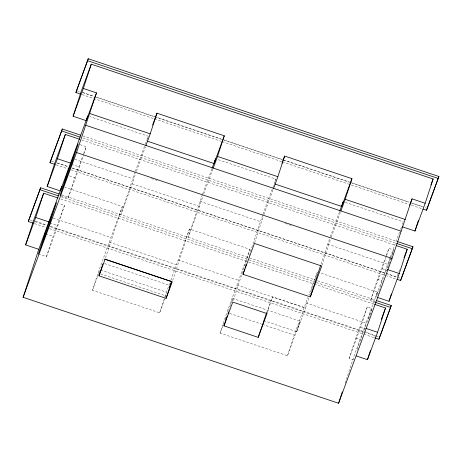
<?xml version="1.0" encoding="UTF-8"?>
<svg xmlns="http://www.w3.org/2000/svg" width="462" height="462" viewBox="0 0 462 462"><rect width="100%" height="100%" fill="white"/><g stroke="black" fill="none" stroke-linecap="round" stroke-linejoin="round"><path stroke-width="0.35" stroke-dasharray="2.31 1.73" d="M38.415 253.985L46.46 256.681L53.118 236.319L64.553 205.342L59.188 203.54M46.46 256.681L57.894 225.704L64.553 205.342M60.73 195.565L68.105 198.042L74.763 177.674L82.715 156.121M68.105 198.042L79.539 167.059L83.535 154.839M83.755 154.164L86.198 146.697L80.163 144.67M165.061 298.1L159.633 312.814L92.487 290.269L99.238 269.623L122.338 206.479L64.605 187.093M105.544 257.865L122.338 206.479M135.077 171.962L120.83 214.691L132.219 183.824L135.684 173.221M147.384 138.929L147.828 137.578M159.633 312.814L164.639 297.499M164.859 296.829L170.576 280.804M170.825 280.134L189.484 229.031L249.994 249.347L232.975 301.403M172.69 280.417L189.484 229.031M202.408 194.571L188.155 237.301L199.549 206.433L203.014 195.83M228.488 310.516L232.912 298.539L300.236 321.148L287.468 355.746L220.143 333.137L226.888 312.491L249.994 249.347M232.045 301.189L232.912 298.539M249.128 255.573L249.561 254.25M250.427 251.599L262.734 214.83M254.62 242.764L263.34 216.089M275.26 181.121L275.924 179.089L216.949 159.286M267.001 313.577L272.47 296.835L305.555 307.946L309.02 297.343M287.468 355.746L294.213 335.1L307.871 297.551M263.687 320.64L296.771 331.751L300.236 321.148M309.673 295.345L317.319 271.956L308.87 294.854M321.015 264.241L330.059 237.439M321.945 265.373L330.446 239.362M353.909 359.933L349.18 358.345L355.838 337.976L367.273 306.999L371.997 308.587L368.226 320.126M349.18 358.345L360.614 327.367L367.273 306.999M375.554 301.288L370.824 299.699L377.483 279.337L385.435 257.784M370.824 299.699L382.259 268.722L386.255 256.502M386.475 255.821L388.917 248.354L393.641 249.942L391.424 256.733M345.143 383.2L354.273 355.272L377.379 292.128L320.732 273.106M357.236 349.751L360.568 339.564L371.997 308.587M377.379 292.128L375.831 296.87L390.119 257.611M377.552 295.178L382.207 280.925L390.413 258.697M387.872 267.59L390.315 260.123M390.534 259.448L391.204 257.409M374.948 336.775L375.387 335.424L364.183 331.664M83.709 153.43L86.198 146.697M135.326 171.287L145.033 144.987M145.282 144.311L148.273 136.221L89.853 116.603M92.487 290.269L98.66 273.544M98.908 272.88L99.896 270.201M136.434 171.194L145.426 146.829M202.656 193.896L211.862 168.948M165.309 297.43L166.794 293.422M203.759 193.803L213.253 168.087M262.982 214.154L275.924 179.089M220.143 333.137L224.07 322.488M225.052 319.831L225.791 317.833M263.837 214.738L273.082 189.697M266.614 312.705L272.47 296.835M330.307 236.763L339.518 211.815M331.162 237.347L340.904 210.955M296.771 331.751L305.555 307.946M386.428 255.088L388.917 248.354M390.367 256.936L399.578 231.982M400.571 229.285L401.316 227.264M402.315 224.567L403.06 222.545M390.661 258.027L393.641 249.942M397.921 274.382L396.939 277.027L72.136 167.949M398.897 271.737L399.624 269.75M82.386 92.423L94.011 96.327M96.749 97.245L221.864 139.264M222.545 139.495L349.717 182.201M350.398 182.426L409.199 202.177M411.931 203.095L422.874 206.768M77.206 90.783L79.938 91.701M82.669 92.619L94.288 96.518M94.976 96.749L154.441 116.719M155.122 116.95L221.425 139.212M224.157 140.13L282.259 159.644M282.94 159.875L349.243 182.138M351.975 183.056L409.39 202.339M410.071 202.57L426.478 208.079M82.034 94.571L153.8 118.67M154.487 118.901L221.471 141.395M222.153 141.626L281.618 161.596M282.299 161.827L348.602 184.09M351.334 185.008L408.749 204.291M411.486 205.209L422.424 208.882M345.299 202.385L403.309 221.87M82.848 135.897L396.748 241.308M82.894 138.074L394.756 242.81M81.751 139.957L395.57 245.351M151.328 178.476L158.807 180.988M285.1 223.4L291.222 225.456M74.856 159.315L132.588 178.707M199.919 201.317L260.245 221.575M327.57 244.184L387.63 264.356M132.219 183.824L199.549 206.433M71.495 164.357L79.539 167.059M382.259 268.722L386.989 270.31M57.138 162.913L68.047 166.574M51.27 161.042L54.008 161.96M57.427 163.109L68.359 166.776M72.465 168.156L385.51 273.285M386.192 273.516L397.129 277.188M397.811 277.419L400.548 278.338M56.104 164.83L67.723 168.734M71.142 169.877L384.869 275.237M385.556 275.468L396.494 279.14M69.398 175.872L74.763 177.674M377.483 279.337L382.207 280.925M61.844 194.877L314.893 279.857M317.631 280.775L375.063 300.063M61.209 196.829L315.621 282.27M316.308 282.501L375.098 302.24M60.741 198.943L248.019 261.833M248.706 262.064L313.623 283.864M314.304 284.09L373.977 304.135M53.17 218.07L110.909 237.456M178.049 260.008L238.559 280.33M305.884 302.939L365.944 323.105M109.355 242.203L176.501 264.749M237.012 285.071L304.337 307.68M49.85 223.002L57.894 225.704M360.614 327.367L365.344 328.956M35.516 221.286L46.714 225.052M50.814 226.426L363.525 331.439M30.273 220.022L32.323 220.709M35.054 221.627L45.992 225.3M50.092 226.68L363.825 332.039M364.512 332.27L378.863 337.087M34.419 223.585L46.038 227.483M49.457 228.632L363.19 333.991M363.871 334.222L374.122 337.664M45.744 233.841L53.118 236.319M355.838 337.976L360.568 339.564M104.643 263.531L169.075 285.164M100.595 270.079L166.378 292.169M229.608 313.403L261.573 324.139M262.254 324.364L294.213 335.1M100.502 273.902L165.61 295.767"/><path stroke-width="0.69" d="M33.05 223.123L28.269 221.517L40.644 187.757L59.113 193.959M28.269 221.517L40.644 187.757M54.735 164.368L49.954 162.763L62.33 129.002L80.792 135.204M49.954 162.763L62.33 129.002M79.701 139.27L65.338 134.448L55.088 162.226L47.159 186.492L60.337 190.922L61.885 186.18L38.785 249.318L25.606 244.895L33.535 220.622L43.659 193.203L58.01 198.025M80.665 94.109L75.883 92.504L88.259 58.743L438.9 176.501L426.524 210.262L423.105 209.113M25.606 244.895L35.724 217.475L43.659 193.203M75.883 92.504L88.259 58.743M47.159 186.492L57.409 158.72L65.338 134.448M73.088 116.233L83.339 88.461L96.518 92.891L86.267 120.663L73.088 116.233L81.023 91.967L91.274 64.189L433.125 178.99L425.19 203.263L414.94 231.04L402.419 226.83M83.339 88.461L91.274 64.189M425.19 203.263L412.012 198.839L392.03 258.466L338.594 403.257L23.1 297.303L38.785 249.318M60.337 190.922L87.82 115.922L86.267 120.663M23.1 297.303L76.536 152.512L96.518 92.891M98.972 275.826L105.105 259.205L172.251 281.756L166.118 298.371L98.972 275.826L102.91 263.773M145.928 145.472L150.225 133.836L156.97 113.19L224.295 135.799L217.55 156.445L213.253 168.087M166.118 298.371L171.587 281.635L104.447 259.084M147.401 141.193L214.045 163.571L215.598 158.83L212.11 168.272M223.972 325.877L232.761 302.073L267.001 313.577L258.218 337.376L223.972 325.877L227.258 315.835M227.91 313.825L228.569 311.815M243.012 274.301L254.4 243.434L321.731 266.043L310.337 296.91L243.012 274.301L244.762 268.948M245.201 267.608L246.292 264.258M273.579 188.346L277.876 176.703L284.621 156.058L351.952 178.667L345.201 199.313L340.904 210.955M258.218 337.376L266.614 312.705M310.337 296.91L320.576 265.575M275.052 184.061L341.701 206.445L343.249 201.698L339.766 211.14M338.594 403.257L342.313 391.874M356.254 355.936L367.457 359.696L370.541 350.26M367.457 359.696L377.575 332.276L385.51 308.004L374.659 304.36M377.148 297.314L389.01 301.299L391.435 293.878M389.01 301.299L399.26 273.521L407.189 249.249L396.252 245.576M374.809 337.895L378.909 339.27L391.285 305.509L376.414 300.519M414.94 231.04L418.462 220.253M378.909 339.27L391.285 305.509M397.176 279.371L400.594 280.521L412.97 246.76L397.424 241.539M400.594 280.521L412.97 246.76M426.524 210.262L438.9 176.501M152.576 125.092L156.97 113.19M214.045 163.571L224.295 135.799M169.421 287.508L171.587 281.635M281.941 163.334L284.621 156.058M341.701 206.445L351.952 178.667M409.621 205.307L412.012 198.839M381.312 319.375L385.51 308.004M404.019 257.848L407.189 249.249M430.925 184.944L433.125 178.99M87.618 60.701L438.259 178.453M89.772 113.531L150.225 133.836M217.55 156.445L277.876 176.703M345.201 199.313L405.261 219.485M85.476 125.173L400.964 231.121M61.689 130.96L80.157 137.156M396.783 243.491L412.329 248.712M76.536 152.512L392.03 258.466M57.409 158.72L70.588 163.15M387.399 269.537L399.26 273.521M40.003 189.709L58.472 195.911M375.098 302.24L390.65 307.467M35.724 217.475L48.903 221.899M365.713 328.291L377.575 332.276M45.074 233.616L38.415 253.985L49.85 223.002L56.508 202.639L45.074 233.616M66.719 174.971L60.06 195.339L71.495 164.357L78.153 143.994L66.719 174.971"/></g></svg>
